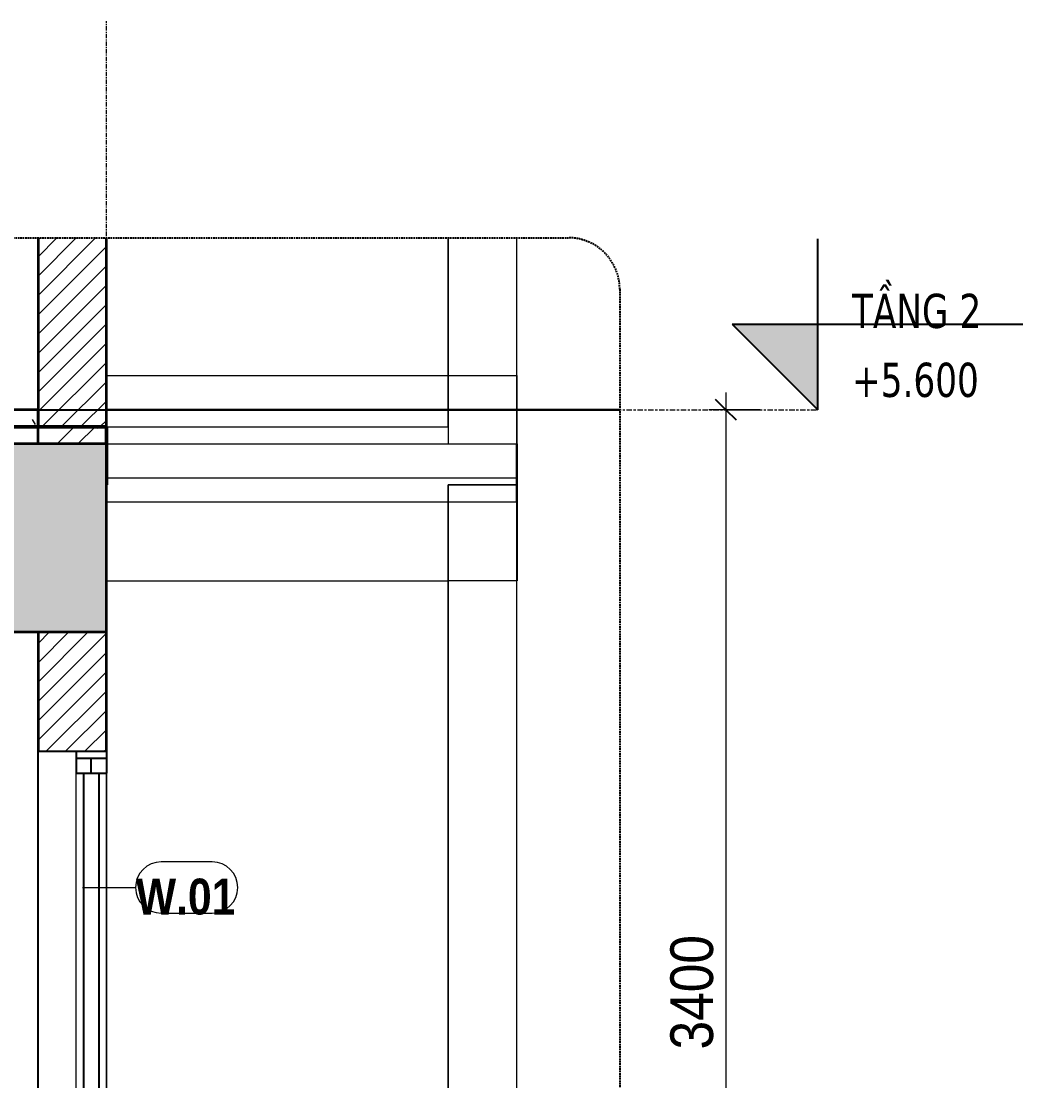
# Model space of a CAD drawing. Header units: millimetres. Extents: x 81424 to 264319, y 405 to 78637.
# Drawn here: x 133810 to 136740, y 3637 to 6736 of the extents above; entities that cross this region are included whole.
import ezdxf

# ---------------------------------------------------------------- set-up
doc = ezdxf.new("R2010")
doc.units = ezdxf.units.MM
for name, pattern in [('Centre', [31.75, 6.35, -4.7625, 15.875, -4.7625]), ('Grid Line', [22.225, 12.7, -3.175, 3.175, -3.175]), ('Hidden', [7.14375, 4.7625, -2.38125]), ('IMPORT-CENTER _2_', [40.64, 25.4, -5.08, 5.08, -5.08])]:
    doc.linetypes.add(name, pattern=pattern)
for name, color, linetype, lineweight in [('0-6', 130, 'Continuous', 5), ('A-ANNO-DIMS', 211, 'Continuous', 9), ('A-ANNO-DIMS-50', 211, 'Continuous', 9), ('A-DETL-GENF', 92, 'Continuous', 18), ('A-DETL-GENF-4', 92, 'Hidden', 25), ('A-DETL-GENF-5', 9, 'Continuous', 18), ('A-DETL-MEDM', 33, 'Continuous', 35), ('A-FLOR-2', 7, 'Continuous', 18), ('A-FLOR-FNSH-1', 250, 'Continuous', 35), ('A-FLOR-LEVL', 51, 'Continuous', 9), ('A-FLOR-LEVL-1', 51, 'Continuous', 25), ('A-FLOR-LEVL-2', 51, 'Centre', 9), ('A-FLOR-PATT-1', 253, 'Continuous', 18), ('A-FLOR-PATT-3', 67, 'Continuous', 18), ('A-GLAZ', 151, 'Continuous', 18), ('A-GLAZ-1', 151, 'Continuous', 25), ('A-GLAZ-IDEN', 152, 'Continuous', 9), ('A-WALL', 113, 'Continuous', 18), ('A-WALL-2', 250, 'Continuous', 35), ('A-WALL-3', 7, 'Continuous', 18), ('A-WALL-PATT-2', 111, 'Continuous', 18), ('G-IMPT', 8, 'Continuous', 18), ('G-IMPT-3', 8, 'IMPORT-CENTER _2_', 18), ('M-EQPM', 50, 'Continuous', 18), ('M-EQPM-2', 50, 'Continuous', 25), ('S-BEAM-2', 7, 'Continuous', 18), ('S-BEAM-3', 90, 'Continuous', 50), ('S-COLS', 52, 'Continuous', 18), ('S-GRID-1', 1, 'Grid Line', 9)]:
    doc.layers.add(name, color=color, linetype=linetype, lineweight=lineweight)
doc.styles.add('Arial_B_2', font='arialbd.ttf', dxfattribs={"width": 0.85, "height": 105})
doc.styles.add('Tahoma_B_1', font='tahomabd.ttf', dxfattribs={"width": 0.85, "height": 100})
doc.styles.add('UTM Avo', font='', dxfattribs={"width": 0.9, "height": 125})
doc.styles.get('UTM Avo').set_extended_font_data('UTM Avo')
doc.dimstyles.new('1_Dim_chi_tiet_2_5', dxfattribs={"dimscale": 304.8, "dimtxt": 124.912619, "dimasz": 0.19685, "dimexe": 0.164042, "dimexo": 0.0625, "dimgap": 0.016404, "dimtad": 1, "dimdec": 0, "dimrnd": 5, "dimzin": 0, "dimdsep": 46, "dimtxsty": 'UTM Avo', "dimblk1": 'OBLIQUE', "dimblk2": 'OBLIQUE', "dimsah": 1, "dimcen": 0.09, "dimdle": 0.164042, "dimazin": 0, "dimtfac": 1, "dimtdec": 4, "dimtix": 1, "dimtmove": 0, "dimatfit": 3, "dimfxl": 0.328084, "dimfxlon": 1, "dimtvp": 1, "dimtolj": 1, "dimtzin": 0, "dimarcsym": 2})
pattern_1 = [(50, (-28703.14, 15375), (364.368, -31.878), [38.1, -419.1]), (355, (-28703.14, 15375), (-70.486, 382.113), [30.48, -335.28]), (100.451, (-28672.78, 15372.34), (293.885, 350.233), [32.38, -356.18]), (46.184, (-28703.14, 15476.6), (542.158, -84.086), [57.15, -628.65]), (96.636, (-28657.96, 15469.6), (474.805, 494.855), [48.57, -534.27]), (351.184, (-28703.14, 15476.6), (474.81, 494.85), [45.72, -502.92]), (21, (-28652.34, 15451.2), (303.2285, -204.5305), [38.1, -419.1]), (326, (-28652.34, 15451.2), (123.604, 368.376), [30.48, -335.28]), (71.451, (-28627.07, 15434.16), (426.834, 163.843), [32.38, -356.18]), (37.5, (-28703.14, 15375), (6.1766, 169.1102), [3.353, -327.863, 3.353, -337.007, -336.55]), (37.5, (-28703.14, 15375), (6.1766, 169.1102), [-671.576, 3.353, -333.197]), (7.5, (-28703.14, 15375), (133.639, 200.3615), [3.353, -190.703, 3.353, -320.243, -128.27]), (7.5, (-28703.14, 15375), (133.639, 200.3615), [-517.652, 3.353, -124.917]), (327.5, (-28816.43, 15375), (271.1818, -11.4584), [3.353, -123.647, 3.353, -392.887, -525.78]), (327.5, (-28816.43, 15375), (271.1818, -11.4584), [-523.24, 3.353, -522.427]), (317.5, (-28867.23, 15375), (296.2585, 50.853), [3.353, -161.747, 3.353, -259.791, -373.38]), (317.5, (-28867.23, 15375), (296.2585, 50.853), [-428.244, 3.353, -370.027]), (45, (-28703.14, 15375), (-125.7236, 125.7236), []), (45, (-28703.14, 15565.5), (-125.7236, 125.7236), [])]
pattern_2 = [(45, (129892.642, 15375), (-28.28427, 28.28427), [])]

# ---------------------------------------------------------------- blocks, each defined once
blk = doc.blocks.new('NCV_TKTC_KET CAU_rvt-4-TKCS_CĂN HỘ LOẠI 4 - MẶT CẮT 3')
at = {"layer": 'A-FLOR-PATT-1'}
h = blk.add_hatch(dxfattribs=at)
h.set_pattern_fill('FP_10', color=256, style=0, pattern_type=2)
h.set_pattern_definition(pattern_1)
h.paths.add_polyline_path([(-24535.2, 5380), (-24535.2, 5550), (-28537.4, 5550), (-28537.4, 5500), (-24536.9, 5500), (-24536.9, 5380)])
h.paths.add_polyline_path([(-25492.7, 5380), (-24835.2, 5380), (-24835.2, 5385), (-28537.4, 5385), (-28537.4, 5380), (-28452.8, 5380)])
h = blk.add_hatch(dxfattribs=at)
h.set_pattern_fill('FP_10', color=256, style=0, pattern_type=2)
h.set_pattern_definition(pattern_1)
h.paths.add_polyline_path([(-24535.2, 5380), (-24535.2, 5550), (-28537.4, 5550), (-28537.4, 5500), (-24536.9, 5500), (-24536.9, 5380)])
h.paths.add_polyline_path([(-25492.7, 5380), (-24835.2, 5380), (-24835.2, 5385), (-28537.4, 5385), (-28537.4, 5380), (-28452.8, 5380)])
at = {"layer": 'A-FLOR-2'}
for p, q in [((-24535.2, 5500), (-23336.9, 5500)), ((-23336.9, 5330), (-23336.9, 5500)), ((-23336.9, 5330), (-24536.9, 5330))]:
    blk.add_line(p, q, dxfattribs=at)
at = {"layer": 'A-FLOR-FNSH-1'}
for p, q in [((-24535.2, 5550), (-28537.4, 5550)), ((-24535.2, 5380), (-24535.2, 5550)), ((-24536.9, 5380), (-24535.2, 5380))]:
    blk.add_line(p, q, dxfattribs=at)
at = {"layer": 'S-BEAM-2'}
for p, q in [((-24536.9, 5700), (-23335.3, 5700)), ((-23335.3, 5500), (-23335.3, 5700)), ((-23335.3, 5500), (-23335.3, 5100)), ((-24536.9, 5100), (-23535.3, 5100)), ((-23335.3, 5100), (-23535.3, 5100))]:
    blk.add_line(p, q, dxfattribs=at)
at = {"layer": 'S-BEAM-3'}
for p, q in [((-24536.9, 5550), (-24836.9, 5550)), ((-24536.9, 5500), (-24536.9, 5550))]:
    blk.add_line(p, q, dxfattribs=at)
blk = doc.blocks.new('NCV_TKTC_TANG 2_rvt-4-TKCS_CĂN HỘ LOẠI 4 - MẶT CẮT 3')
at = {"layer": 'A-FLOR-PATT-3'}
h = blk.add_hatch(dxfattribs=at)
h.set_pattern_fill('FP_11', color=256, style=0, pattern_type=2)
h.set_pattern_definition([(0, (-28703.143, 15375), (203.2, 50.8), [16.764, -135.636, 16.764, -135.636, -812.8]), (0, (-28703.143, 15375), (203.2, 50.8), [-304.8, 16.764, -288.036, 16.764, -135.636, -355.6]), (0, (-28703.143, 15375), (203.2, 50.8), [-762, 16.764, -84.836, 16.764, -237.236]), (120, (-28626.943, 15400.4), (-145.5941, 150.57636), [16.764, -135.636, 16.764, -135.636, -812.8]), (120, (-28626.943, 15400.4), (-145.5941, 150.57636), [-304.8, 16.764, -288.036, 16.764, -135.636, -355.6]), (120, (-28626.943, 15400.4), (-145.5941, 150.57636), [-762, 16.764, -84.836, 16.764, -237.236]), (240, (-28601.543, 15502), (-57.6059, -201.37636), [16.764, -135.636, 16.764, -135.636, -812.8]), (240, (-28601.543, 15502), (-57.6059, -201.37636), [-304.8, 16.764, -288.036, 16.764, -135.636, -355.6]), (240, (-28601.543, 15502), (-57.6059, -201.37636), [-762, 16.764, -84.836, 16.764, -237.236])])
h.paths.add_polyline_path([(-28536.9, 5550), (-24736.9, 5550), (-24737.4, 5600), (-28536.9, 5600), (-28536.9, 5590)])
at = {"layer": 'A-FLOR-FNSH-1'}
for p, q in [((-24736.9, 5600), (-28536.9, 5600)), ((-24736.9, 5500), (-24736.9, 5600))]:
    blk.add_line(p, q, dxfattribs=at)
at = {"layer": 'A-WALL-3'}
blk.add_line((-24737.4, 5600), (-24737.4, 6102.9), dxfattribs=at)
blk = doc.blocks.new('NCV_TKTC_TANG 1_rvt-4-TKCS_CĂN HỘ LOẠI 4 - MẶT CẮT 3')
at = {"layer": 'A-WALL-3'}
blk.add_line((-24737.4, 2200), (-24737.4, 4950), dxfattribs=at)
blk = doc.blocks.new('1_FAMILY RVT - W01-WxH 1400x1400xmm-389822-TKCS_CĂN HỘ LOẠI 4 - MẶT CẮT 3')
at = {"layer": 'A-GLAZ'}
for p, q in [((-24736.9, 4600), (-24736.9, 3200)), ((-24536.9, 3200), (-24536.9, 4600)), ((-24625.8, 3263.5), (-24625.8, 4536.5)), ((-24536.9, 4536.5), (-24536.9, 3263.5))]:
    blk.add_line(p, q, dxfattribs=at)
at = {"layer": 'A-GLAZ-1'}
for p, q in [((-24536.9, 4600), (-24736.9, 4600)), ((-24625.8, 4600), (-24625.8, 4536.5)), ((-24536.9, 4600), (-24536.9, 4536.5)), ((-24625.8, 4581), (-24536.9, 4581)), ((-24581.4, 4536.5), (-24581.4, 4581)), ((-24625.8, 4536.5), (-24536.9, 4536.5)), ((-24603.6, 4536.5), (-24603.6, 3263.5)), ((-24559.2, 4536.5), (-24559.2, 3263.5)), ((-24625.8, 3200), (-24625.8, 3263.5)), ((-24625.8, 3263.5), (-24536.9, 3263.5)), ((-24581.4, 3263.5), (-24581.4, 3219.1)), ((-24536.9, 3200), (-24536.9, 3263.5)), ((-24736.9, 3200), (-24536.9, 3200)), ((-24536.9, 3219.1), (-24625.8, 3219.1))]:
    blk.add_line(p, q, dxfattribs=at)
blk = doc.blocks.new('TKTC_XREF_251221_MB TANG 2-7 - TKTC_XREF_260130_MB TANG 2-5_dwg_THU NUOC - THU NUOC-444531-TKCS_MB TẦNG 1-4746804-TKCS_CĂN HỘ LOẠI 4 - MẶT CẮT 3')
at = {"layer": 'G-IMPT'}
for p, q in [((-23833.5, 5600), (-23983.5, 5600)), ((-23983.5, 5600), (-23833.5, 5600)), ((-23858.5, 5600), (-23958.5, 5600)), ((-23958.5, 5600), (-23858.5, 5600)), ((-23942.6, 5600), (-23948.6, 5600)), ((-23948.6, 5600), (-23942.6, 5600)), ((-23936.2, 5600), (-23930.2, 5600)), ((-23930.2, 5600), (-23936.2, 5600)), ((-23923.8, 5600), (-23917.8, 5600)), ((-23917.8, 5600), (-23923.8, 5600)), ((-23911.8, 5600), (-23905.8, 5600)), ((-23905.8, 5600), (-23911.8, 5600)), ((-23911.8, 5600), (-23905.8, 5600)), ((-23905.8, 5600), (-23911.8, 5600)), ((-23908.5, 5600), (-23908.5, 5600)), ((-23908.5, 5600), (-23908.5, 5600)), ((-23908.5, 5600), (-23908.5, 5600)), ((-23908.5, 5600), (-23908.5, 5600)), ((-23893.3, 5600), (-23899.3, 5600)), ((-23899.3, 5600), (-23893.3, 5600)), ((-23880.9, 5600), (-23886.9, 5600)), ((-23886.9, 5600), (-23880.9, 5600)), ((-23874.5, 5600), (-23868.5, 5600)), ((-23868.5, 5600), (-23874.5, 5600))]:
    blk.add_line(p, q, dxfattribs=at)
blk = doc.blocks.new('TKTC_XREF_251221_MB TANG 2-7 - TKTC_XREF_260130_MB TANG 2-5_dwg_FD-4746809-TKCS_CĂN HỘ LOẠI 4 - MẶT CẮT 3')
at = {"layer": 'G-IMPT'}
for p, q in [((-23831.7, 5600), (-23981.7, 5600)), ((-23981.7, 5600), (-23831.7, 5600)), ((-23906.7, 5600), (-23906.7, 5600))]:
    blk.add_line(p, q, dxfattribs=at)
at = {"layer": 'M-EQPM'}
for p, q in [((-23960, 5600), (-23853.4, 5600)), ((-23944.4, 5600), (-23869, 5600)), ((-23944.4, 5600), (-23869, 5600))]:
    blk.add_line(p, q, dxfattribs=at)
blk = doc.blocks.new('TKTC_XREF_251221_MB TANG 2-7 - TKTC_XREF_260130_MB TANG 2-5_dwg_$cc-V63-TKCS_CĂN HỘ LOẠI 4 - MẶT CẮT 3')
at = {"layer": 'G-IMPT-3'}
for p, q in [((-24346.1, 5600), (-24499.1, 5600)), ((-24422.6, 5600), (-24422.6, 5600))]:
    blk.add_line(p, q, dxfattribs=at)
at = {"layer": 'M-EQPM'}
for p, q in [((-24479.4, 5600), (-24479.4, 5600)), ((-24422.6, 5600), (-24435.1, 5600)), ((-24435.1, 5600), (-24422.6, 5600)), ((-24422.6, 5600), (-24368.5, 5600)), ((-24368.5, 5600), (-24422.6, 5600)), ((-24422.6, 5600), (-24410, 5600)), ((-24410, 5600), (-24422.6, 5600))]:
    blk.add_line(p, q, dxfattribs=at)
blk = doc.blocks.new('TKTC_XREF_251221_MB TANG 2-7 - TKTC_XREF_260130_MB TANG 2-5_dwg_CUM U_DN100-V64-TKCS_CĂN HỘ LOẠI 4 - MẶT CẮT 3')
at = {"layer": 'G-IMPT'}
for p, q in [((-24501.5, 5600), (-24500.5, 5600)), ((-24500.5, 5600), (-24501.5, 5600)), ((-24501.5, 5600), (-24500.5, 5600)), ((-24500.5, 5600), (-24501.5, 5600)), ((-24495.1, 5600), (-24500.5, 5600)), ((-24500.5, 5600), (-24495.1, 5600)), ((-24495.1, 5600), (-24500.5, 5600)), ((-24500.5, 5600), (-24495.1, 5600)), ((-24494.1, 5600), (-24494.1, 5600)), ((-24494.1, 5600), (-24494.1, 5600)), ((-24494.1, 5600), (-24489.3, 5600)), ((-24489.3, 5600), (-24494.1, 5600)), ((-24489.3, 5600), (-24494.1, 5600)), ((-24489.3, 5600), (-24494.1, 5600)), ((-24494.1, 5600), (-24489.3, 5600)), ((-24489.3, 5600), (-24494.1, 5600)), ((-24489.3, 5600), (-24494.1, 5600)), ((-24489.3, 5600), (-24494.1, 5600)), ((-24489.3, 5600), (-24487.4, 5600)), ((-24487.4, 5600), (-24489.3, 5600)), ((-24489.3, 5600), (-24487.4, 5600)), ((-24487.4, 5600), (-24489.3, 5600)), ((-24487.4, 5600), (-24422.6, 5600)), ((-24487.4, 5600), (-24422.6, 5600)), ((-24487.4, 5600), (-24422.6, 5600)), ((-24487.4, 5600), (-24422.6, 5600)), ((-24422.6, 5600), (-24363.2, 5600)), ((-24363.2, 5600), (-24422.6, 5600)), ((-24422.6, 5600), (-24422.6, 5600)), ((-24422.6, 5600), (-24355.5, 5600)), ((-24355.5, 5600), (-24422.6, 5600))]:
    blk.add_line(p, q, dxfattribs=at)
blk = doc.blocks.new('TKTC_XREF_251221_MB TANG 2-7 - TKTC_XREF_260130_MB TANG 2-5_dwg_$cc-V65-TKCS_CĂN HỘ LOẠI 4 - MẶT CẮT 3')
at = {"layer": 'G-IMPT-3'}
for p, q in [((-24374.1, 5600), (-24495.2, 5600)), ((-24435, 5600), (-24434.4, 5600))]:
    blk.add_line(p, q, dxfattribs=at)
at = {"layer": 'M-EQPM'}
for p, q in [((-24479.7, 5600), (-24479.7, 5600)), ((-24434.7, 5600), (-24434.9, 5600)), ((-24434.9, 5600), (-24434.4, 5600)), ((-24434.4, 5600), (-24434.7, 5600))]:
    blk.add_line(p, q, dxfattribs=at)
blk = doc.blocks.new('TKTC_XREF_251221_MB TANG 2-7 - TKTC_XREF_260130_MB TANG 2-5_dwg_CUM U_DN100-V66-TKCS_CĂN HỘ LOẠI 4 - MẶT CẮT 3')
at = {"layer": 'G-IMPT'}
for p, q in [((-24498.7, 5600), (-24497.9, 5600)), ((-24497.9, 5600), (-24498.7, 5600)), ((-24498.7, 5600), (-24498.7, 5600)), ((-24498.6, 5600), (-24497.8, 5600)), ((-24497.8, 5600), (-24498.6, 5600)), ((-24498.6, 5600), (-24498.6, 5600)), ((-24496.7, 5600), (-24496.7, 5600)), ((-24496.6, 5600), (-24496.6, 5600)), ((-24495.2, 5600), (-24495.2, 5600)), ((-24495.1, 5600), (-24495.1, 5600)), ((-24493.7, 5600), (-24493.6, 5600)), ((-24493.5, 5600), (-24493.5, 5600)), ((-24492.9, 5600), (-24492.9, 5600)), ((-24492.9, 5600), (-24492.9, 5600)), ((-24492.9, 5600), (-24492.9, 5600)), ((-24489.1, 5600), (-24492.9, 5600)), ((-24489.1, 5600), (-24492.9, 5600)), ((-24492.8, 5600), (-24492.8, 5600)), ((-24492.8, 5600), (-24492.8, 5600)), ((-24492.8, 5600), (-24492.8, 5600)), ((-24489, 5600), (-24492.8, 5600)), ((-24489, 5600), (-24492.8, 5600)), ((-24487.6, 5600), (-24436.3, 5600)), ((-24487.5, 5600), (-24436.1, 5600)), ((-24436.2, 5600), (-24436.3, 5600)), ((-24436.2, 5600), (-24436.3, 5600)), ((-24436.1, 5600), (-24436.3, 5600))]:
    blk.add_line(p, q, dxfattribs=at)
at = {"layer": 'G-IMPT', "flags": 128}
for points in [[(-24493.7, 5600), (-24497.9, 5600), (-24497.9, 5600), (-24493.7, 5600)], [(-24493.5, 5600), (-24497.8, 5600), (-24497.8, 5600), (-24493.5, 5600)], [(-24492.9, 5600), (-24489.1, 5600), (-24489.1, 5600), (-24492.9, 5600)], [(-24492.8, 5600), (-24489, 5600), (-24489, 5600), (-24492.8, 5600)], [(-24489.1, 5600), (-24489.1, 5600), (-24487.6, 5600), (-24487.6, 5600), (-24489.1, 5600), (-24489.1, 5600)], [(-24489, 5600), (-24489, 5600), (-24487.5, 5600), (-24487.5, 5600), (-24489, 5600), (-24489, 5600)], [(-24487.6, 5600), (-24436.3, 5600), (-24436.3, 5600)], [(-24487.5, 5600), (-24436.2, 5600), (-24436.2, 5600)]]:
    blk.add_lwpolyline(points, dxfattribs=at)
blk = doc.blocks.new('TKTC_XREF_251221_MB TANG 2-7 - TKTC_XREF_260130_MB TANG 2-5_dwg_$cc-V69-TKCS_CĂN HỘ LOẠI 4 - MẶT CẮT 3')
at = {"layer": 'G-IMPT-3'}
for p, q in [((-24345.3, 5600), (-24498.3, 5600)), ((-24421.8, 5600), (-24421.8, 5600))]:
    blk.add_line(p, q, dxfattribs=at)
at = {"layer": 'M-EQPM'}
for p, q in [((-24478.7, 5600), (-24478.7, 5600)), ((-24421.8, 5600), (-24434.3, 5600)), ((-24434.3, 5600), (-24421.8, 5600)), ((-24421.8, 5600), (-24367.7, 5600)), ((-24367.7, 5600), (-24421.8, 5600)), ((-24421.8, 5600), (-24409.3, 5600)), ((-24409.3, 5600), (-24421.8, 5600))]:
    blk.add_line(p, q, dxfattribs=at)
blk = doc.blocks.new('TKTC_XREF_251221_MB TANG 2-7 - TKTC_XREF_260130_MB TANG 2-5_dwg_CUM U_DN100-V70-TKCS_CĂN HỘ LOẠI 4 - MẶT CẮT 3')
at = {"layer": 'G-IMPT'}
for p, q in [((-24500.7, 5600), (-24499.7, 5600)), ((-24499.7, 5600), (-24500.7, 5600)), ((-24500.7, 5600), (-24499.7, 5600)), ((-24499.7, 5600), (-24500.7, 5600)), ((-24494.3, 5600), (-24499.7, 5600)), ((-24499.7, 5600), (-24494.3, 5600)), ((-24494.3, 5600), (-24499.7, 5600)), ((-24499.7, 5600), (-24494.3, 5600)), ((-24493.4, 5600), (-24493.4, 5600)), ((-24493.4, 5600), (-24493.4, 5600)), ((-24493.4, 5600), (-24488.6, 5600)), ((-24488.6, 5600), (-24493.4, 5600)), ((-24488.6, 5600), (-24493.4, 5600)), ((-24488.6, 5600), (-24493.4, 5600)), ((-24493.4, 5600), (-24488.6, 5600)), ((-24488.6, 5600), (-24493.4, 5600)), ((-24488.6, 5600), (-24493.4, 5600)), ((-24488.6, 5600), (-24493.4, 5600)), ((-24488.6, 5600), (-24486.7, 5600)), ((-24486.7, 5600), (-24488.6, 5600)), ((-24488.6, 5600), (-24486.7, 5600)), ((-24486.7, 5600), (-24488.6, 5600)), ((-24486.7, 5600), (-24421.8, 5600)), ((-24486.7, 5600), (-24421.8, 5600)), ((-24486.7, 5600), (-24421.8, 5600)), ((-24486.7, 5600), (-24421.8, 5600)), ((-24421.8, 5600), (-24362.5, 5600)), ((-24362.5, 5600), (-24421.8, 5600)), ((-24421.8, 5600), (-24421.8, 5600)), ((-24421.8, 5600), (-24354.7, 5600)), ((-24354.7, 5600), (-24421.8, 5600))]:
    blk.add_line(p, q, dxfattribs=at)
blk = doc.blocks.new('TKTC_XREF_251221_MB TANG 2-7 - TKTC_XREF_251221_MB TANG 2-7-2039446-TKCS_CĂN HỘ LOẠI 4 - MẶT CẮT 3')
at = {"layer": 'M-EQPM'}
for p, q in [((-24487.6, 5600), (-24537.4, 5600)), ((-24537.4, 5600), (-24487.6, 5600)), ((-24487.5, 5600), (-24537.2, 5600)), ((-24537.2, 5600), (-24487.5, 5600)), ((-24487.4, 5600), (-24537.2, 5600)), ((-24537.2, 5600), (-24487.4, 5600)), ((-24486.8, 5600), (-24536.6, 5600)), ((-24536.6, 5600), (-24486.8, 5600)), ((-24337.8, 5600), (-24487.5, 5600)), ((-24487.5, 5600), (-24337.8, 5600)), ((-24337.7, 5600), (-24487.4, 5600)), ((-24487.4, 5600), (-24337.7, 5600)), ((-24337.6, 5600), (-24487.3, 5600)), ((-24487.3, 5600), (-24337.6, 5600)), ((-24337.1, 5600), (-24486.7, 5600)), ((-24486.7, 5600), (-24337.1, 5600))]:
    blk.add_line(p, q, dxfattribs=at)
at = {"layer": 'M-EQPM-2'}
for p, q in [((-34197.4, 5600), (-23035.2, 5600)), ((-24539, 5600), (-23339, 5600)), ((-23339, 5600), (-24539, 5600)), ((-24539, 5600), (-23339, 5600)), ((-23339, 5600), (-24539, 5600)), ((-23339, 5600), (-24538.6, 5600)), ((-24538.6, 5600), (-23339, 5600)), ((-23339, 5600), (-24538.6, 5600)), ((-24538.6, 5600), (-23339, 5600)), ((-23035.2, 5600), (-24538.6, 5600)), ((-24536.9, 5600), (-23339, 5600))]:
    blk.add_line(p, q, dxfattribs=at)
for name, p in [('TKTC_XREF_251221_MB TANG 2-7 - TKTC_XREF_260130_MB TANG 2-5_dwg_CUM U_DN100-V64-TKCS_CĂN HỘ LOẠI 4 - MẶT CẮT 3', (0, 0)), ('TKTC_XREF_251221_MB TANG 2-7 - TKTC_XREF_260130_MB TANG 2-5_dwg_CUM U_DN100-V70-TKCS_CĂN HỘ LOẠI 4 - MẶT CẮT 3', (-0.6, 0)), ('TKTC_XREF_251221_MB TANG 2-7 - TKTC_XREF_260130_MB TANG 2-5_dwg_CUM U_DN100-V70-TKCS_CĂN HỘ LOẠI 4 - MẶT CẮT 3', (-0.6, 0)), ('TKTC_XREF_251221_MB TANG 2-7 - TKTC_XREF_260130_MB TANG 2-5_dwg_CUM U_DN100-V70-TKCS_CĂN HỘ LOẠI 4 - MẶT CẮT 3', (0, 0)), ('TKTC_XREF_251221_MB TANG 2-7 - TKTC_XREF_260130_MB TANG 2-5_dwg_$cc-V63-TKCS_CĂN HỘ LOẠI 4 - MẶT CẮT 3', (0, 0)), ('TKTC_XREF_251221_MB TANG 2-7 - TKTC_XREF_260130_MB TANG 2-5_dwg_$cc-V69-TKCS_CĂN HỘ LOẠI 4 - MẶT CẮT 3', (-0.6, 0)), ('TKTC_XREF_251221_MB TANG 2-7 - TKTC_XREF_260130_MB TANG 2-5_dwg_$cc-V69-TKCS_CĂN HỘ LOẠI 4 - MẶT CẮT 3', (-0.6, 0)), ('TKTC_XREF_251221_MB TANG 2-7 - TKTC_XREF_260130_MB TANG 2-5_dwg_CUM U_DN100-V66-TKCS_CĂN HỘ LOẠI 4 - MẶT CẮT 3', (0, 0)), ('TKTC_XREF_251221_MB TANG 2-7 - TKTC_XREF_260130_MB TANG 2-5_dwg_$cc-V69-TKCS_CĂN HỘ LOẠI 4 - MẶT CẮT 3', (0, 0)), ('TKTC_XREF_251221_MB TANG 2-7 - TKTC_XREF_260130_MB TANG 2-5_dwg_$cc-V65-TKCS_CĂN HỘ LOẠI 4 - MẶT CẮT 3', (0, 0)), ('TKTC_XREF_251221_MB TANG 2-7 - TKTC_XREF_260130_MB TANG 2-5_dwg_THU NUOC - THU NUOC-444531-TKCS_MB TẦNG 1-4746804-TKCS_CĂN HỘ LOẠI 4 - MẶT CẮT 3', (0, 0)), ('TKTC_XREF_251221_MB TANG 2-7 - TKTC_XREF_260130_MB TANG 2-5_dwg_FD-4746809-TKCS_CĂN HỘ LOẠI 4 - MẶT CẮT 3', (0, 0)), ('TKTC_XREF_251221_MB TANG 2-7 - TKTC_XREF_260130_MB TANG 2-5_dwg_THU NUOC - THU NUOC-444531-TKCS_MB TẦNG 1-4746804-TKCS_CĂN HỘ LOẠI 4 - MẶT CẮT 3', (194.2, 0)), ('TKTC_XREF_251221_MB TANG 2-7 - TKTC_XREF_260130_MB TANG 2-5_dwg_THU NUOC - THU NUOC-444531-TKCS_MB TẦNG 1-4746804-TKCS_CĂN HỘ LOẠI 4 - MẶT CẮT 3', (196.7, 0)), ('TKTC_XREF_251221_MB TANG 2-7 - TKTC_XREF_260130_MB TANG 2-5_dwg_THU NUOC - THU NUOC-444531-TKCS_MB TẦNG 1-4746804-TKCS_CĂN HỘ LOẠI 4 - MẶT CẮT 3', (198.3, 0)), ('TKTC_XREF_251221_MB TANG 2-7 - TKTC_XREF_260130_MB TANG 2-5_dwg_THU NUOC - THU NUOC-444531-TKCS_MB TẦNG 1-4746804-TKCS_CĂN HỘ LOẠI 4 - MẶT CẮT 3', (198.3, 0))]:
    blk.add_blockref(name, p)
blk = doc.blocks.new('BORDER VIEW - BORDER VIEW-2585575-TKCS_CĂN HỘ LOẠI 4 - MẶT CẮT 3')
at = {"layer": 'A-DETL-GENF-4'}
for p, q in [((-34047.4, 6102.9), (-23185.2, 6102.9)), ((-23035.2, 5952.9), (-23035.2, 1710))]:
    blk.add_line(p, q, dxfattribs=at)
blk.add_arc((-23185.2, 5952.9), 150, 0, 90, dxfattribs=at)
blk = doc.blocks.new('Level - CAO ĐỘ LEVEL-350587-TKCS_CĂN HỘ LOẠI 4 - MẶT CẮT 3')
at = {"layer": 'A-FLOR-LEVL'}
blk.add_hatch(color=256, dxfattribs=at).paths.add_polyline_path([(-22455.8, 2450), (-22455.8, 2200), (-22705.8, 2450)])
at = {"layer": 'A-FLOR-LEVL-1'}
for p, q in [((-22455.8, 2200), (-22455.8, 2700)), ((-22705.8, 2450), (-22455.8, 2200)), ((-22705.8, 2450), (-21855.8, 2450))]:
    blk.add_line(p, q, dxfattribs=at)
blk = doc.blocks.new('DIMBLOCK88-TKCS_CĂN HỘ LOẠI 4 - MẶT CẮT 3')
at = {"layer": 'A-ANNO-DIMS-50'}
for p, q in [((135871.1, 5650), (135871.1, 2150)), ((135971.1, 5600), (135821.1, 5600)), ((135871.1, 5600), (135971.1, 5600)), ((135971.1, 2200), (135821.1, 2200)), ((135871.1, 2200), (135971.1, 2200))]:
    blk.add_line(p, q, dxfattribs=at)
at = {"layer": 'A-ANNO-DIMS-50', "lineweight": 25}
for p, q in [((135871.1, 5600), (135841.1, 5630)), ((135871.1, 5600), (135901.1, 5570)), ((135871.1, 2200), (135841.1, 2230)), ((135871.1, 2200), (135901.1, 2170))]:
    blk.add_line(p, q, dxfattribs=at)
at = {"layer": 'A-ANNO-DIMS-50', "color": 0, "insert": (135708.7, 3728.8), "char_height": 125, "width": 410.824, "attachment_point": 1, "rotation": 90, "line_spacing_factor": 1.110334, "style": 'UTM Avo'}
blk.add_mtext('3400', dxfattribs=at)
blk = doc.blocks.new('_Oblique')
at = {"color": 0, "linetype": 'ByBlock', "lineweight": -2}
blk.add_line((-0.5, -0.5), (0.5, 0.5), dxfattribs=at)
blk = doc.blocks.new('SSA-WINDOW TAG - 10-2062020-TKCS_CĂN HỘ LOẠI 4 - MẶT CẮT 3')
at = {"layer": 'A-GLAZ-IDEN'}
for p, q in [((-24227.5, 4277.5), (-24376.7, 4277.5)), ((-24376.7, 4127.5), (-24227.5, 4127.5))]:
    blk.add_line(p, q, dxfattribs=at)
for centre, start, end in [((-24376.7, 4202.5), 90, 270), ((-24227.5, 4202.5), 270, 90)]:
    blk.add_arc(centre, 75, start, end, dxfattribs=at)

msp = doc.modelspace()

# ---------------------------------------------------------------- hatches: boundary and pattern name
at = {"layer": 'A-DETL-GENF-5'}
h = msp.add_hatch(dxfattribs=at)
h.set_pattern_fill('FP_10', color=256, style=0, pattern_type=2)
h.set_pattern_definition([(50, (129892.64, 15375), (364.368, -31.878), [38.1, -419.1]), (355, (129892.64, 15375), (-70.486, 382.113), [30.48, -335.28]), (100.451, (129923, 15372.34), (293.885, 350.233), [32.38, -356.18]), (46.184, (129892.64, 15476.6), (542.158, -84.086), [57.15, -628.65]), (96.636, (129937.8, 15469.6), (474.805, 494.855), [48.57, -534.27]), (351.184, (129892.64, 15476.6), (474.81, 494.85), [45.72, -502.92]), (21, (129943.44, 15451.2), (303.2285, -204.5305), [38.1, -419.1]), (326, (129943.44, 15451.2), (123.604, 368.376), [30.48, -335.28]), (71.451, (129968.7, 15434.16), (426.834, 163.843), [32.38, -356.18]), (37.5, (129892.64, 15375), (6.1766, 169.1102), [3.353, -327.863, 3.353, -337.007, -336.55]), (37.5, (129892.64, 15375), (6.1766, 169.1102), [-671.576, 3.353, -333.197]), (7.5, (129892.64, 15375), (133.6389, 200.3615), [3.353, -190.703, 3.353, -320.243, -128.27]), (7.5, (129892.64, 15375), (133.6389, 200.3615), [-517.652, 3.353, -124.917]), (327.5, (129779.36, 15375), (271.1818, -11.4584), [3.353, -123.647, 3.353, -392.887, -525.78]), (327.5, (129779.36, 15375), (271.1818, -11.4584), [-523.24, 3.353, -522.427]), (317.5, (129728.56, 15375), (296.2585, 50.853), [3.353, -161.747, 3.353, -259.791, -373.38]), (317.5, (129728.56, 15375), (296.2585, 50.853), [-428.244, 3.353, -370.027]), (45, (129892.64, 15375), (-125.7236, 125.7236), []), (45, (129892.64, 15565.5), (-125.7236, 125.7236), [])])
h.paths.add_polyline_path([(134056.3, 1560), (134058.8, 1560), (134058.8, 2100), (125058.8, 2100), (125058.5, 2130), (124398.4, 2130), (124398.4, 1960), (125060.5, 1960), (125060.5, 1700), (125660.5, 1700), (125660.5, 1930), (129560.9, 1930), (129560.9, 1750), (129760.9, 1750), (129760.9, 1930), (130058.4, 1930), (130058.4, 1980), (133760.6, 1980), (133760.6, 1560), (134051.9, 1560)])
h.paths.add_polyline_path([(133760.6, 4950), (134058.8, 4950), (134058.8, 5500), (125058.8, 5500), (125058.8, 5530), (124398.4, 5530), (124398.4, 5360), (125060.5, 5360), (125060.5, 5100), (125660.5, 5100), (125660.5, 5330), (129560.9, 5330), (129560.9, 5150), (129760.9, 5150), (129760.9, 5330), (130058.4, 5330), (130058.4, 5385), (133760.6, 5385), (133760.6, 5379.4)])
at = {"layer": 'A-WALL-PATT-2'}
h = msp.add_hatch(dxfattribs=at)
h.set_pattern_fill('FP_9', color=256, style=0, pattern_type=2)
h.set_pattern_definition(pattern_2)
h.paths.add_polyline_path([(134058.8, 5550), (134058.8, 6102.9), (133858.8, 6102.9), (133858.8, 5550)])
h = msp.add_hatch(dxfattribs=at)
h.set_pattern_fill('FP_9', color=256, style=0, pattern_type=2)
h.set_pattern_definition(pattern_2)
h.paths.add_polyline_path([(133907, 2150), (134058.8, 2150), (134058.8, 3200), (133858.8, 3200), (133858.8, 2150)])
h.paths.add_polyline_path([(133858.8, 4600), (134058.8, 4600), (134058.8, 4950), (133858.8, 4950)])

# ---------------------------------------------------------------- linework, layer by layer
at = {"layer": 'A-DETL-MEDM'}
for p, q in [((134058.8, 5500), (125058.8, 5500)), ((134058.8, 4950), (134058.8, 5500)), ((133760.6, 4950), (134058.8, 4950))]:
    msp.add_line(p, q, dxfattribs=at)
at = {"layer": 'A-FLOR-LEVL-2'}
msp.add_line((124171.1, 5600), (136140, 5600), dxfattribs=at)
at = {"layer": 'A-GLAZ-IDEN'}
msp.add_line((133989.3, 4203), (134141.6, 4203), dxfattribs=at)
at = {"layer": 'A-WALL'}
for p, q in [((135058.8, 5550), (135058.8, 6102.9)), ((134060.6, 5550), (135058.8, 5550)), ((135258.4, 5400), (134060.6, 5400)), ((135258.4, 5380), (135258.4, 5400)), ((135058.8, 2150), (135058.8, 5380)), ((135058.8, 5380), (135258.4, 5380))]:
    msp.add_line(p, q, dxfattribs=at)
at = {"layer": 'A-WALL-2'}
for p, q in [((133858.8, 6102.9), (133858.8, 5550)), ((134058.8, 5550), (134058.8, 6102.9)), ((133858.8, 5550), (134058.8, 5550)), ((133858.8, 4950), (133858.8, 4600)), ((134058.8, 4600), (134058.8, 4950))]:
    msp.add_line(p, q, dxfattribs=at)
at = {"layer": 'S-COLS'}
for p, q in [((135058.8, 6102.9), (135058.8, 5550)), ((135258.8, 6102.9), (135258.8, 5500)), ((135058.8, 5550), (135058.8, 5500)), ((135058.8, 5500), (135258.8, 5500)), ((135058.8, 5380), (135058.8, 2150)), ((135258.4, 5380), (135058.8, 5380)), ((135258.8, 5380), (135258.4, 5380)), ((135258.8, 5380), (135258.8, 2100))]:
    msp.add_line(p, q, dxfattribs=at)
at = {"layer": 'S-GRID-1'}
for p, q in [((134058.8, 5486.4), (134058.8, 6736.4)), ((134058.8, 2237.8), (134058.8, 5486.4))]:
    msp.add_line(p, q, dxfattribs=at)

# ---------------------------------------------------------------- block references
at = {"layer": '0-6'}
for name in ['NCV_TKTC_TANG 2_rvt-4-TKCS_CĂN HỘ LOẠI 4 - MẶT CẮT 3', 'NCV_TKTC_KET CAU_rvt-4-TKCS_CĂN HỘ LOẠI 4 - MẶT CẮT 3', 'NCV_TKTC_TANG 1_rvt-4-TKCS_CĂN HỘ LOẠI 4 - MẶT CẮT 3']:
    msp.add_blockref(name, (158595.8, 0), dxfattribs=at)
at = {"layer": 'A-DETL-GENF'}
msp.add_blockref('BORDER VIEW - BORDER VIEW-2585575-TKCS_CĂN HỘ LOẠI 4 - MẶT CẮT 3', (158595.8, 0), dxfattribs=at)
at = {"layer": 'A-FLOR-LEVL-1'}
msp.add_blockref('Level - CAO ĐỘ LEVEL-350587-TKCS_CĂN HỘ LOẠI 4 - MẶT CẮT 3', (158595.8, 3400), dxfattribs=at)
at = {"layer": 'A-GLAZ'}
msp.add_blockref('1_FAMILY RVT - W01-WxH 1400x1400xmm-389822-TKCS_CĂN HỘ LOẠI 4 - MẶT CẮT 3', (158595.8, 0), dxfattribs=at)
at = {"layer": 'A-GLAZ-IDEN'}
msp.add_blockref('SSA-WINDOW TAG - 10-2062020-TKCS_CĂN HỘ LOẠI 4 - MẶT CẮT 3', (158595.8, 0), dxfattribs=at)
at = {"layer": 'M-EQPM'}
msp.add_blockref('TKTC_XREF_251221_MB TANG 2-7 - TKTC_XREF_251221_MB TANG 2-7-2039446-TKCS_CĂN HỘ LOẠI 4 - MẶT CẮT 3', (158595.8, 0), dxfattribs=at)

# ---------------------------------------------------------------- texts
at = {"layer": 'A-FLOR-LEVL', "char_height": 100, "line_spacing_factor": 0.996129, "style": 'Tahoma_B_1'}
for s, insert, width, attachment_point in [('\\pt510,1020,1530,2040,2550,3060,3570,4080,4590,5100,5610,6120,6630,7140,7650,8160,8670,9180,9690,10200,10710,11220,11730,12240,12750,13260,13770,14280,14790,15300,15810,16320;TẦNG 2', (136240.2, 5837.2), 452.625, 7), ('\\pt212.5,425,637.5,850,1062.5,1275,1487.5,1700,1912.5,2125,2337.5,2550,2762.5,2975,3187.5,3400,3612.5,3825,4037.5,4250,4462.5,4675,4887.5,5100,5312.5,5525,5737.5,5950,6162.5,6375,6587.5,6800;+5.600', (136240.2, 5737.5), 441.575, 1)]:
    msp.add_mtext(s, dxfattribs=dict(at, insert=insert, width=width, attachment_point=attachment_point))
at = {"layer": 'A-GLAZ-IDEN', "insert": (134290.6, 4175.2), "char_height": 105, "width": 300.9, "attachment_point": 5, "line_spacing_factor": 0.936439, "style": 'Arial_B_2'}
msp.add_mtext('\\pt2.1252,4.2504,6.37455,8.49975,10.62495,12.75015,14.87535,16.9995,19.1247,21.2499,23.3751,25.5003,27.6255,29.74965,31.87485,34.00005,36.12525,38.25045,40.3746,42.4998,44.625,46.7502,48.8754,50.99955,53.12475,55.24995,57.37515,59.50035,61.6245,63.7497,65.8749,68.0001;W.01', dxfattribs=at)

# ---------------------------------------------------------------- dimensions: what is measured, and where the dimension line sits
at = {"layer": 'A-ANNO-DIMS'}
dim = msp.add_linear_dim(base=(135871.1, 2200), p1=(135971.1, 5600), p2=(135971.1, 2200), angle=90, dimstyle='1_Dim_chi_tiet_2_5', override={"dimpost": '<>', "dimfxl": 3400}, dxfattribs=at)
dim.commit()
dim.dimension.update_dxf_attribs({"geometry": 'DIMBLOCK88-TKCS_CĂN HỘ LOẠI 4 - MẶT CẮT 3', "text_midpoint": (135801.4, 3900)})

doc.saveas('drawing.dxf')
